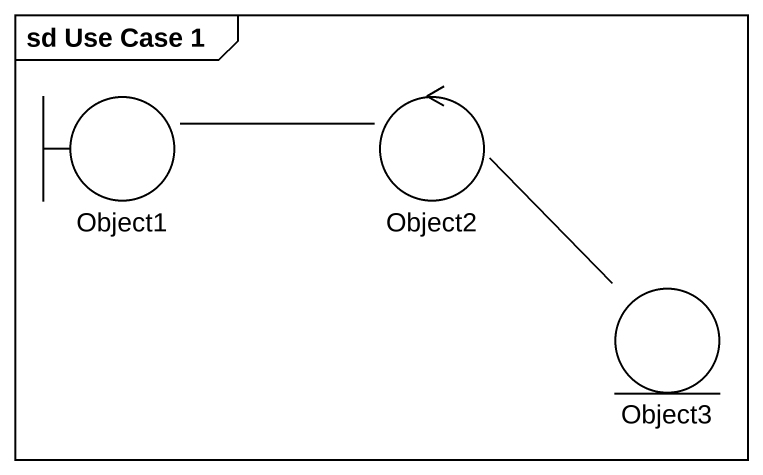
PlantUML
@startuml
mainframe sd Use Case 1
boundary Object1
control Object2
entity Object3
Object1 -right- Object2
Object2 -- Object3
@enduml
